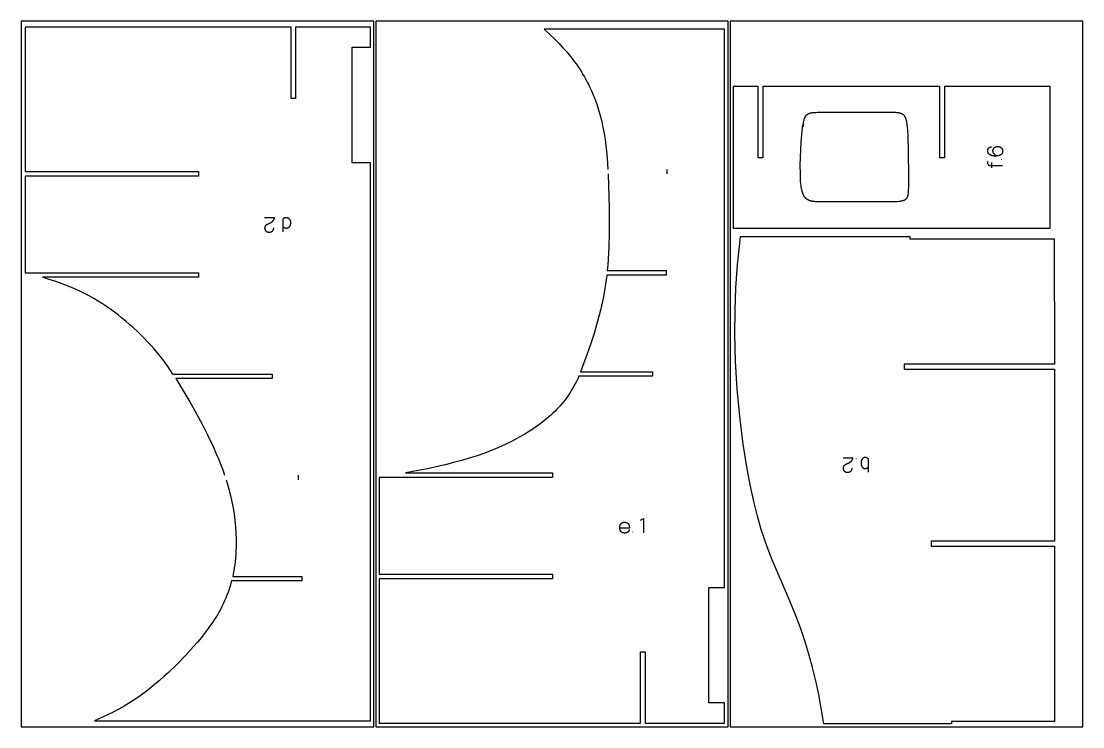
# Model space of a CAD drawing. Header units: millimetres. Extents: x 1718 to 33616, y 5029 to 7469.
# Drawn here: x 1718 to 5392, y 5029 to 7469 of the extents above; entities that cross this region are included whole.
import ezdxf

# ---------------------------------------------------------------- set-up
doc = ezdxf.new("R2010")
doc.units = ezdxf.units.MM
for name, color, linetype, true_color in [('ZZ_CORTE', 1, 'Continuous', 0xff0000), ('ZZ_CORTE INTERNO', 5, 'Continuous', 0x0000ff), ('ZZ_GRABADO', 98, 'Continuous', 0x005600), ('ZZ_PANEL', 18, 'Continuous', 0x000000)]:
    doc.layers.add(name, color=color, linetype=linetype, true_color=true_color)

msp = doc.modelspace()

# ---------------------------------------------------------------- linework, layer by layer
at = {"layer": 'ZZ_CORTE'}
for points in [[(2652.3, 7449.2), (1732.3, 7449.2)], [(1732.3, 7449.2), (1732.3, 6949.2)], [(2652.3, 7202.2), (2652.3, 7449.2)], [(2927.2, 7449.2), (2667.8, 7449.2)], [(2667.8, 7449.2), (2667.8, 7202.2)], [(2927.2, 7379.2), (2927.2, 7449.2)], [(4152.2, 7441.4), (3528, 7441.4)], [(3528, 7441.4), (3547.7, 7423.3), (3563.2, 7408.4), (3578.3, 7393.2), (3592.9, 7377.7), (3607, 7361.8), (3613.8, 7353.8), (3620.4, 7345.6), (3626.9, 7337.3), (3633.2, 7328.9), (3639.4, 7320.4), (3645.3, 7311.8), (3651.1, 7303.1), (3656.7, 7294.4), (3662.1, 7285.5), (3667.4, 7276.5), (3672.4, 7267.5), (3677.3, 7258.3), (3682, 7249.1), (3686.5, 7239.8), (3690.8, 7230.4), (3695, 7220.9), (3698.9, 7211.4), (3702.7, 7201.8), (3706.3, 7192.1), (3709.8, 7182.4), (3716.2, 7162.7), (3721.9, 7142.7), (3727, 7122.5), (3731.5, 7102.1), (3735.5, 7081.5), (3738.9, 7060.6), (3741.7, 7039.6), (3744.1, 7018.3), (3746, 6996.9), (3748.7, 6956.9)], [(4152.2, 5511.4), (4152.2, 7441.4)], [(2864, 6979.2), (2864, 7379.2)], [(2864, 7379.2), (2927.2, 7379.2)], [(2667.8, 7202.2), (2652.3, 7202.2)], [(1732.3, 6949.2), (2331.8, 6949.2)], [(2331.8, 6949.2), (2331.8, 6933.7)], [(2927.2, 6979.2), (2864, 6979.2)], [(2927.2, 5049.2), (2927.2, 6979.2)], [(3952.5, 6956.9), (3952.5, 6941.4)], [(2331.8, 6933.7), (1732.3, 6933.7)], [(1732.3, 6933.7), (1732.3, 6599.2)], [(3749.5, 6941.4), (3752.9, 6822.5), (3753, 6734.5), (3751.8, 6690.5), (3749.5, 6646.8), (3748.1, 6626.9), (3746.2, 6606.9)], [(1732.3, 6599.2), (2001.6, 6599.2)], [(2331.8, 6583.7), (1791.4, 6583.7)], [(2001.6, 6599.2), (2331.8, 6599.2)], [(2331.8, 6599.2), (2331.8, 6583.7)], [(3744.5, 6591.4), (3740.3, 6560.2), (3736.8, 6538.7), (3732.9, 6517.3), (3728.5, 6495.9), (3723.6, 6474.5), (3718.4, 6453.2), (3712.8, 6432), (3700.5, 6389.7), (3687, 6347.8), (3672.5, 6306.1), (3654.2, 6256.9)], [(3950.4, 6591.4), (3744.5, 6591.4)], [(3746.2, 6606.9), (3950.4, 6606.9)], [(3950.4, 6606.9), (3950.4, 6591.4)], [(2243.2, 6249.2), (2587.2, 6249.2)], [(2587.2, 6249.2), (2587.2, 6233.7)], [(3654.2, 6256.9), (3902.3, 6256.9)], [(3902.3, 6256.9), (3902.3, 6241.4)], [(2587.2, 6233.7), (2252.9, 6233.7)], [(3648.3, 6241.4), (3644.2, 6232.5), (3640, 6223.7), (3635.7, 6215.2), (3631.1, 6206.8), (3626.4, 6198.6), (3621.6, 6190.6), (3616.6, 6182.8), (3611.4, 6175.2), (3606.1, 6167.7), (3600.6, 6160.4), (3595, 6153.3), (3589.2, 6146.3), (3583.3, 6139.5), (3577.2, 6132.8), (3571, 6126.2), (3564.6, 6119.8), (3558.1, 6113.5), (3551.4, 6107.3), (3544.6, 6101.3), (3537.7, 6095.4), (3530.6, 6089.6), (3523.4, 6083.8), (3508.5, 6072.7), (3493.1, 6061.9), (3477.1, 6051.5), (3460.6, 6041.4), (3443.6, 6031.4), (3428.1, 6022.9), (3412.1, 6014.5), (3395.3, 6006.2), (3377.8, 5998), (3359.2, 5990), (3339.6, 5982.1), (3318.6, 5974.3), (3296.2, 5966.6), (3272.3, 5958.9), (3246.6, 5951.4), (3219.1, 5943.9), (3189.6, 5936.4), (3123.9, 5921.6), (3048.5, 5906.9)], [(3902.3, 6241.4), (3648.3, 6241.4)], [(2676.6, 5899.2), (2676.6, 5883.7)], [(3386.9, 5891.4), (2957.2, 5891.4)], [(2957.2, 5891.4), (2957.2, 5556.9)], [(3048.5, 5906.9), (3440.6, 5906.9), (3556.7, 5906.9)], [(3556.7, 5891.4), (3386.9, 5891.4)], [(3556.7, 5906.9), (3556.7, 5891.4)], [(2450.2, 5549.2), (2688.8, 5549.2)], [(2688.8, 5549.2), (2688.8, 5533.7)], [(2957.2, 5556.9), (3556.7, 5556.9)], [(3556.7, 5556.9), (3556.7, 5541.4)], [(2446.5, 5533.7), (2444.2, 5525.3), (2441.1, 5514.9), (2437.8, 5504.6), (2434.2, 5494.3), (2430.3, 5484.2), (2426.2, 5474.2), (2421.9, 5464.3), (2417.3, 5454.5), (2412.5, 5444.9), (2407.6, 5435.3), (2402.4, 5425.9), (2397, 5416.7), (2391.4, 5407.5), (2385.7, 5398.5), (2379.9, 5389.6), (2367.7, 5372.1), (2355, 5355.1), (2341.9, 5338.5), (2328.5, 5322.3), (2314.7, 5306.4), (2286.6, 5275.5), (2257.6, 5245.7), (2227.5, 5216.7), (2212, 5202.5), (2196.2, 5188.6), (2180, 5175), (2163.6, 5161.7), (2146.7, 5148.7), (2129.4, 5136.2), (2111.6, 5123.9), (2093.5, 5112.3), (2074.8, 5101), (2055.8, 5090.3), (2036.3, 5080), (2016.6, 5070.1), (1972.1, 5049.2)], [(2688.8, 5533.7), (2446.5, 5533.7)], [(3556.7, 5541.4), (2957.2, 5541.4)], [(2957.2, 5541.4), (2957.2, 5041.4)], [(4097.2, 5111.4), (4097.2, 5511.4)], [(4097.2, 5511.4), (4152.2, 5511.4)], [(3861.7, 5041.4), (3861.7, 5288.4)], [(3861.7, 5288.4), (3877.2, 5288.4)], [(3877.2, 5288.4), (3877.2, 5041.4)], [(4152.2, 5111.4), (4097.2, 5111.4)], [(4152.2, 5041.4), (4152.2, 5111.4)], [(1972.1, 5049.2), (2927.2, 5049.2)], [(2957.2, 5041.4), (3861.7, 5041.4)], [(3877.2, 5041.4), (4152.2, 5041.4)]]:
    msp.add_lwpolyline(points, dxfattribs=at)
msp.add_lwpolyline([(4268.3, 7244), (4181.7, 7244), (4181.7, 6754), (5278.9, 6754), (5278.9, 7244), (4913.6, 7244), (4913.6, 6997), (4897.1, 6997), (4897.1, 7244), (4284.8, 7244), (4284.8, 6997), (4268.3, 6997)], close=True, dxfattribs=at)
at = {"layer": 'ZZ_CORTE', "extrusion": (0, 1, 0)}
for points in [[(-3748.7, 0), (-3952.5, 0)], [(-3952.5, 0), (-3749.5, 0)], [(-2422, 0), (-2676.6, 0)], [(-2676.6, 0), (-2427.2, 0)]]:
    msp.add_lwpolyline(points, dxfattribs=at)
at = {"layer": 'ZZ_CORTE'}
for points in [[(4495.5, 5039.5, 0), (4487, 5093.8, 0), (4478.3, 5140.9, 0), (4468.3, 5187.7, 0), (4456.9, 5234.3, 0), (4444.2, 5280.4, 0), (4430.1, 5326.1, 0), (4414.6, 5371.4, 0), (4397.8, 5416.1, 0), (4373.5, 5475.1, 0), (4316.7, 5606.7, 0), (4299.6, 5651.3, 0), (4289.1, 5681.4, 0), (4279.3, 5711.7, 0), (4266, 5757.5, 0), (4254.2, 5803.7, 0), (4240.5, 5865.9, 0), (4228.7, 5928.4, 0), (4216.3, 6007, 0), (4204.5, 6101.8, 0), (4195.9, 6196.9, 0), (4190.4, 6292.3, 0), (4188.1, 6387.8, 0), (4188.6, 6467.4, 0), (4191.6, 6547, 0), (4197.1, 6626.4, 0), (4203.5, 6689.8, 0), (4207.9, 6725.2, 0)], [(4207.9, 6725.2, 0), (4793.2, 6725.2, 0), (4793.2, 6716.9, 0), (5293.3, 6716.9, 0), (5293.6, 6282.9, 0), (4774.1, 6282.9, 0), (4774.1, 6266.4, 0), (5293.6, 6266.4, 0), (5294, 5670.7, 0), (4867.6, 5670.7, 0), (4867.6, 5654.2, 0), (5294, 5654.2, 0), (5294.3, 5047.8, 0), (4937.9, 5047.8, 0), (4937.9, 5039.5, 0), (4495.5, 5039.5, 0)], [(2243.2, 6249.2, 0), (2235.2, 6261.6, 0), (2226.8, 6274, 0), (2217.9, 6286.5, 0), (2208.6, 6298.9, 0), (2198.9, 6311.3, 0), (2188.7, 6323.7, 0), (2178.1, 6336.1, 0), (2167.1, 6348.4, 0), (2155.8, 6360.7, 0), (2144, 6372.9, 0), (2131.9, 6385, 0), (2119.4, 6397, 0), (2106.5, 6408.9, 0), (2093.3, 6420.7, 0), (2079.8, 6432.3, 0), (2065.9, 6443.8, 0), (2053.4, 6453.7, 0), (2040.7, 6463.6, 0), (2027.5, 6473.3, 0), (2013.9, 6482.8, 0), (1999.8, 6492.2, 0), (1985.1, 6501.4, 0), (1969.8, 6510.5, 0), (1953.7, 6519.4, 0), (1936.9, 6528.2, 0), (1919.2, 6536.7, 0), (1900.6, 6545.1, 0), (1881, 6553.2, 0), (1860.4, 6561.2, 0), (1838.6, 6568.9, 0), (1815.6, 6576.4, 0), (1791.4, 6583.7, 0)], [(2252.9, 6233.7, 0), (2301.5, 6152.6, 0), (2323.2, 6114.3, 0), (2344.1, 6075.5, 0), (2364.2, 6036.1, 0), (2383.2, 5996.1, 0), (2392.2, 5975.8, 0), (2400.9, 5955.3, 0), (2409.1, 5934.7, 0), (2416.9, 5913.9, 0), (2422, 5899.2, 0)], [(2427.2, 5883.7, 0), (2430.9, 5871.8, 0), (2437.1, 5850.6, 0), (2442.7, 5829.2, 0), (2447.6, 5807.7, 0), (2451.8, 5786.1, 0), (2455.3, 5764.4, 0), (2458.1, 5742.6, 0), (2460.2, 5720.8, 0), (2461.5, 5698.9, 0), (2462.1, 5677, 0), (2462, 5655.1, 0), (2461.2, 5633.1, 0), (2460.5, 5622.2, 0), (2459.6, 5611.3, 0), (2458.6, 5600.4, 0), (2457.3, 5589.5, 0), (2455.7, 5578.7, 0), (2453.9, 5567.9, 0), (2452.2, 5558.5, 0), (2450.2, 5549.2, 0)]]:
    msp.add_polyline3d(points, dxfattribs=at)
at = {"layer": 'ZZ_CORTE INTERNO'}
msp.add_lwpolyline([(4417.7, 6896), (4417, 6901), (4416.4, 6906.2), (4415.5, 6917.6), (4414.8, 6929.8), (4414.4, 6942.7), (4414.3, 6969.9), (4415, 6997.9), (4417.7, 7050.8), (4420.7, 7090.4), (4421.9, 7102.2), (4422.4, 7106.2), (4422.8, 7109.1), (4423, 7110.2), (4423.1, 7111), (4423.2, 7111.3), (4423.3, 7111.6), (4423.3, 7111.8), (4423.4, 7111.9), (4423.4, 7112), (4423.4, 7112.1), (4423.4, 7112.1), (4423.5, 7112.1), (4423.5, 7112.2), (4423.5, 7112.2), (4423.5, 7112.2), (4423.5, 7112.2), (4423.5, 7112.3), (4423.6, 7112.3), (4423.6, 7112.3), (4423.6, 7112.3), (4423.6, 7112.3), (4423.6, 7112.4), (4423.6, 7112.4), (4423.6, 7112.4), (4423.7, 7112.4), (4423.7, 7112.4), (4423.7, 7112.4), (4423.7, 7112.4), (4423.7, 7112.4), (4423.7, 7112.4), (4423.7, 7112.3), (4423.7, 7112.3), (4423.8, 7112.3), (4423.8, 7112.3), (4423.8, 7112.3), (4423.8, 7112.3), (4423.8, 7112.2), (4423.8, 7112.2), (4423.8, 7112.2), (4423.8, 7112.2), (4423.8, 7112.1), (4423.9, 7112.1), (4423.9, 7112.1), (4423.9, 7112), (4423.9, 7112), (4423.9, 7111.9), (4423.9, 7111.8), (4424, 7111.6), (4424, 7111.4), (4424, 7111.1), (4424.1, 7110.9), (4424.1, 7110.3), (4424.2, 7109.1), (4424.3, 7107.7), (4424.3, 7104.4), (4424.3, 7104.4), (4424.3, 7104.4), (4424.3, 7105.5), (4424.4, 7108.6), (4424.6, 7110.6), (4424.8, 7113), (4425.1, 7115.7), (4425.4, 7118.6), (4425.9, 7121.6), (4426.2, 7123.1), (4426.5, 7124.7), (4426.8, 7126.3), (4427.2, 7127.8), (4427.6, 7129.4), (4428.1, 7131), (4428.6, 7132.5), (4429.1, 7134), (4429.7, 7135.5), (4430, 7136.2), (4430.3, 7136.9), (4430.6, 7137.6), (4431, 7138.3), (4431.3, 7139), (4431.7, 7139.7), (4432.1, 7140.3), (4432.4, 7140.9), (4432.8, 7141.6), (4433.3, 7142.2), (4433.7, 7142.7), (4434.1, 7143.3), (4434.6, 7143.8), (4435, 7144.4), (4435.5, 7144.9), (4436, 7145.4), (4436.5, 7145.8), (4437.1, 7146.3), (4437.6, 7146.7), (4438.2, 7147.2), (4438.8, 7147.6), (4439.4, 7148), (4440.1, 7148.4), (4440.7, 7148.7), (4441.4, 7149.1), (4442.1, 7149.4), (4442.8, 7149.7), (4443.6, 7150.1), (4444.3, 7150.4), (4445.1, 7150.6), (4446, 7150.9), (4446.8, 7151.2), (4447.7, 7151.4), (4448.6, 7151.7), (4449.5, 7151.9), (4450.5, 7152.1), (4452.5, 7152.5), (4454.7, 7152.8), (4457, 7153.2), (4459.4, 7153.4), (4461.9, 7153.7), (4467.5, 7154.1), (4473.7, 7154.3), (4480.5, 7154.5), (4715.3, 7154.7), (4732.8, 7154.6), (4740.3, 7154.4), (4743.7, 7154.3), (4747, 7154), (4750, 7153.8), (4752.9, 7153.4), (4754.2, 7153.2), (4755.5, 7152.9), (4756.8, 7152.7), (4758, 7152.4), (4759.2, 7152.1), (4760.4, 7151.8), (4761.5, 7151.4), (4762.6, 7151.1), (4763.1, 7150.9), (4763.6, 7150.7), (4764.1, 7150.4), (4764.6, 7150.2), (4765.1, 7150), (4765.6, 7149.8), (4766.1, 7149.5), (4766.6, 7149.3), (4767, 7149), (4767.5, 7148.7), (4767.9, 7148.4), (4768.3, 7148.2), (4768.7, 7147.9), (4769.2, 7147.6), (4769.6, 7147.3), (4770, 7146.9), (4770.4, 7146.6), (4770.7, 7146.3), (4771.1, 7145.9), (4771.5, 7145.6), (4771.8, 7145.2), (4772.2, 7144.8), (4772.5, 7144.4), (4772.9, 7144), (4773.2, 7143.6), (4773.5, 7143.2), (4773.9, 7142.8), (4774.2, 7142.4), (4774.5, 7141.9), (4774.8, 7141.5), (4775.1, 7141), (4775.4, 7140.5), (4775.6, 7140), (4775.9, 7139.5), (4776.2, 7139), (4776.5, 7138.5), (4777, 7137.4), (4777.5, 7136.3), (4777.9, 7135.1), (4778.4, 7133.9), (4778.8, 7132.6), (4779.2, 7131.2), (4779.6, 7129.9), (4780, 7128.4), (4780.4, 7126.9), (4780.7, 7125.4), (4781.3, 7122.1), (4781.9, 7118.7), (4782.5, 7114.9), (4783, 7111), (4784, 7102.3), (4784.8, 7092.6), (4786.1, 7071.2), (4787.8, 7022.4), (4788.5, 6927.9), (4788.3, 6895.3), (4787.9, 6883.3), (4787.6, 6878.2), (4787.4, 6875.8), (4787.2, 6873.6), (4786.9, 6871.5), (4786.6, 6869.6), (4786.2, 6867.7), (4785.9, 6866), (4785.7, 6865.2), (4785.5, 6864.4), (4785.2, 6863.6), (4785, 6862.8), (4784.7, 6862.1), (4784.5, 6861.4), (4784.2, 6860.7), (4783.9, 6860.1), (4783.6, 6859.5), (4783.3, 6858.9), (4783, 6858.3), (4782.7, 6857.7), (4782.3, 6857.1), (4782, 6856.6), (4781.6, 6856.1), (4781.2, 6855.6), (4780.8, 6855.1), (4780.4, 6854.7), (4780, 6854.2), (4779.6, 6853.8), (4779.1, 6853.4), (4778.6, 6852.9), (4778.1, 6852.6), (4777.6, 6852.2), (4777.1, 6851.8), (4776.6, 6851.5), (4776, 6851.1), (4775.5, 6850.8), (4774.9, 6850.4), (4774.3, 6850.1), (4773.7, 6849.8), (4773, 6849.5), (4772.4, 6849.3), (4771.7, 6849), (4771, 6848.7), (4770.2, 6848.5), (4769.5, 6848.2), (4768.7, 6848), (4767.9, 6847.8), (4767.1, 6847.6), (4765.4, 6847.2), (4763.6, 6846.8), (4761.7, 6846.5), (4759.7, 6846.1), (4757.6, 6845.9), (4755.4, 6845.6), (4750.6, 6845.2), (4745.3, 6844.9), (4739.5, 6844.6), (4501.5, 6844.2), (4482.9, 6844.3), (4474.6, 6844.5), (4470.7, 6844.7), (4467, 6845), (4463.4, 6845.3), (4460, 6845.8), (4458.3, 6846), (4456.7, 6846.3), (4455.1, 6846.6), (4453.6, 6846.9), (4452.1, 6847.3), (4450.6, 6847.7), (4449.1, 6848.1), (4447.7, 6848.5), (4446.4, 6849), (4445, 6849.5), (4443.7, 6850.1), (4442.5, 6850.7), (4441.9, 6851), (4441.3, 6851.3), (4440.7, 6851.6), (4440.1, 6852), (4439.5, 6852.3), (4438.9, 6852.7), (4438.3, 6853), (4437.8, 6853.4), (4437.2, 6853.8), (4436.7, 6854.2), (4436.1, 6854.6), (4435.6, 6855), (4435.1, 6855.5), (4434.6, 6855.9), (4434, 6856.4), (4433.5, 6856.8), (4433.1, 6857.3), (4432.6, 6857.8), (4432.1, 6858.3), (4431.6, 6858.8), (4431.2, 6859.4), (4430.7, 6859.9), (4430.3, 6860.4), (4429.8, 6861), (4429.4, 6861.6), (4429, 6862.2), (4428.5, 6862.8), (4428.1, 6863.4), (4427.7, 6864), (4427.3, 6864.7), (4426.6, 6866), (4425.8, 6867.4), (4425.1, 6868.9), (4424.4, 6870.4), (4423.7, 6872), (4423.1, 6873.6), (4422.5, 6875.3), (4421.9, 6877), (4421.3, 6878.9), (4420.8, 6880.8), (4420.3, 6882.7), (4419.8, 6884.7), (4419.3, 6886.8), (4418.5, 6891.2)], close=True, dxfattribs=at)
at = {"layer": 'ZZ_GRABADO'}
for points in [[(5093.8, 7003.2), (5093.2, 7003.6), (5092.5, 7004), (5091.9, 7004.4), (5091.3, 7004.8), (5090.7, 7005.3), (5090.1, 7005.7), (5089.5, 7006.2), (5089, 7006.6), (5088.4, 7007.1), (5087.9, 7007.6), (5087.4, 7008.1), (5086.9, 7008.6), (5086.4, 7009.1), (5085.9, 7009.6), (5085.4, 7010.2), (5085, 7010.7), (5084.5, 7011.4), (5084.1, 7012), (5083.8, 7012.3), (5083.6, 7012.7), (5083.4, 7013), (5083.2, 7013.3), (5083.1, 7013.7), (5082.9, 7014), (5082.7, 7014.3), (5082.5, 7014.6), (5082.4, 7015), (5082.2, 7015.3), (5082.1, 7015.6), (5082, 7016), (5081.9, 7016.3), (5081.7, 7016.6), (5081.6, 7017), (5081.5, 7017.3), (5081.4, 7017.6), (5081.4, 7018), (5081.3, 7018.3), (5081.2, 7018.6), (5081.2, 7019), (5081.1, 7019.3), (5081.1, 7019.6), (5081, 7020), (5081, 7020.3), (5081, 7020.6), (5081, 7021), (5081, 7021.3), (5081, 7021.7), (5081, 7022.1), (5081, 7022.5), (5081, 7022.9), (5081.1, 7023.3), (5081.1, 7023.7), (5081.2, 7024.1), (5081.3, 7024.5), (5081.4, 7024.8), (5081.4, 7025.2), (5081.5, 7025.6), (5081.7, 7025.9), (5081.8, 7026.3), (5081.9, 7026.6), (5082, 7027), (5082.2, 7027.3), (5082.3, 7027.7), (5082.5, 7028), (5082.7, 7028.3), (5082.9, 7028.6), (5083.1, 7028.9), (5083.3, 7029.3), (5083.5, 7029.6), (5083.7, 7029.9), (5083.9, 7030.2), (5084.2, 7030.5), (5084.4, 7030.7), (5084.7, 7031), (5085, 7031.3), (5085.3, 7031.6), (5085.5, 7031.8), (5085.8, 7032.1), (5086.1, 7032.3), (5086.4, 7032.6), (5086.7, 7032.8), (5087, 7033), (5087.3, 7033.2), (5087.6, 7033.4), (5088, 7033.6), (5088.3, 7033.8), (5088.6, 7034), (5088.9, 7034.2), (5089.3, 7034.4), (5089.6, 7034.5), (5089.9, 7034.7), (5090.3, 7034.8), (5090.6, 7034.9), (5091, 7035.1), (5091.3, 7035.2), (5091.7, 7035.3), (5092.1, 7035.4), (5092.4, 7035.5), (5092.8, 7035.6), (5093.2, 7035.7), (5093.6, 7035.7), (5093.9, 7035.8), (5094.3, 7035.9), (5094.7, 7035.9), (5095.1, 7036), (5095.5, 7036), (5095.9, 7036), (5096.3, 7036), (5096.7, 7036.1), (5097.2, 7036.1), (5097.6, 7036.1), (5098.1, 7036), (5098.5, 7036), (5098.9, 7036), (5099.4, 7036), (5099.8, 7035.9), (5100.2, 7035.9), (5100.6, 7035.8), (5101, 7035.7), (5101.4, 7035.7), (5101.8, 7035.6), (5102.2, 7035.5), (5102.6, 7035.4), (5103, 7035.3), (5103.4, 7035.1), (5103.8, 7035), (5104.1, 7034.9), (5104.5, 7034.7), (5104.9, 7034.6), (5105.2, 7034.4), (5105.6, 7034.3), (5105.9, 7034.1), (5106.3, 7033.9), (5106.6, 7033.7), (5106.9, 7033.5), (5107.3, 7033.3), (5107.6, 7033.1), (5107.9, 7032.9), (5108.2, 7032.6), (5108.6, 7032.4), (5108.9, 7032.1), (5109.2, 7031.9), (5109.5, 7031.6), (5109.8, 7031.3), (5110.1, 7031), (5110.4, 7030.7), (5110.6, 7030.4), (5110.9, 7030.1), (5111.1, 7029.8), (5111.4, 7029.5), (5111.6, 7029.2), (5111.8, 7028.9), (5112.1, 7028.5), (5112.3, 7028.2), (5112.4, 7027.9), (5112.6, 7027.5), (5112.8, 7027.2), (5113, 7026.8), (5113.1, 7026.5), (5113.3, 7026.1), (5113.4, 7025.7), (5113.5, 7025.3), (5113.6, 7025), (5113.7, 7024.6), (5113.8, 7024.2), (5113.9, 7023.8), (5114, 7023.4), (5114.1, 7023), (5114.1, 7022.6), (5114.2, 7022.2), (5114.2, 7021.7), (5114.2, 7021.3), (5114.2, 7020.9), (5114.2, 7020.4), (5114.2, 7019.9), (5114.2, 7019.4), (5114.2, 7018.8), (5114.1, 7018.3), (5114.1, 7017.8), (5114, 7017.3), (5113.9, 7016.8), (5113.9, 7016.4), (5113.8, 7015.9), (5113.6, 7015.4), (5113.5, 7015), (5113.4, 7014.5), (5113.2, 7014.1), (5113.1, 7013.7), (5112.9, 7013.2), (5112.7, 7012.8), (5112.5, 7012.4), (5112.3, 7012), (5112.1, 7011.6), (5111.9, 7011.3), (5111.6, 7010.9), (5111.4, 7010.5), (5111.1, 7010.2), (5110.8, 7009.8), (5110.5, 7009.5), (5110.2, 7009.2), (5109.9, 7008.9), (5109.6, 7008.6), (5109.3, 7008.3), (5108.9, 7008), (5108.5, 7007.7), (5108.2, 7007.4), (5107.8, 7007.1), (5107.4, 7006.9), (5107, 7006.6), (5106.6, 7006.4), (5106.1, 7006.2), (5105.7, 7005.9), (5105.2, 7005.7), (5104.8, 7005.5), (5104.3, 7005.3), (5103.8, 7005.1), (5103.3, 7004.9), (5102.8, 7004.8), (5102.3, 7004.6), (5101.7, 7004.4), (5101.2, 7004.3), (5100.6, 7004.1), (5100, 7004), (5099.4, 7003.9), (5098.2, 7003.7), (5097, 7003.5), (5095.7, 7003.3), (5094.3, 7003.2), (5092.9, 7003.1), (5091.5, 7003.1), (5090, 7003.1), (5088.3, 7003.1), (5086.7, 7003.1), (5085.2, 7003.2), (5083.7, 7003.3), (5082.3, 7003.5), (5080.9, 7003.7), (5079.5, 7003.9), (5078.3, 7004.2), (5077.6, 7004.3), (5077, 7004.5), (5076.4, 7004.6), (5075.8, 7004.8), (5075.3, 7005), (5074.7, 7005.2), (5074.2, 7005.4), (5073.6, 7005.6), (5073.1, 7005.8), (5072.6, 7006), (5072.1, 7006.3), (5071.7, 7006.5), (5071.2, 7006.7), (5070.7, 7007), (5070.3, 7007.3), (5069.9, 7007.5), (5069.5, 7007.8), (5069.1, 7008.1), (5068.7, 7008.4), (5068.3, 7008.7), (5067.9, 7009.1), (5067.6, 7009.4), (5067.3, 7009.7), (5066.9, 7010.1), (5066.6, 7010.4), (5066.3, 7010.8), (5066.1, 7011.2), (5065.8, 7011.5), (5065.5, 7011.9), (5065.3, 7012.3), (5065.1, 7012.7), (5064.8, 7013.2), (5064.6, 7013.6), (5064.5, 7014), (5064.3, 7014.5), (5064.1, 7014.9), (5064, 7015.4), (5063.8, 7015.8), (5063.7, 7016.3), (5063.6, 7016.8), (5063.5, 7017.3), (5063.4, 7017.8), (5063.3, 7018.3), (5063.3, 7018.8), (5063.2, 7019.4), (5063.2, 7019.9), (5063.2, 7020.5), (5063.2, 7021), (5063.2, 7021.4), (5063.2, 7021.7), (5063.2, 7022.1), (5063.2, 7022.5), (5063.2, 7022.8), (5063.3, 7023.1), (5063.3, 7023.5), (5063.4, 7023.8), (5063.4, 7024.2), (5063.5, 7024.5), (5063.6, 7024.8), (5063.6, 7025.1), (5063.7, 7025.5), (5063.8, 7025.8), (5063.9, 7026.1), (5064, 7026.4), (5064.1, 7026.7), (5064.2, 7027), (5064.3, 7027.3), (5064.5, 7027.5), (5064.6, 7027.8), (5064.7, 7028.1), (5064.9, 7028.4), (5065, 7028.7), (5065.2, 7028.9), (5065.4, 7029.2), (5065.5, 7029.4), (5065.7, 7029.7), (5065.9, 7029.9), (5066.1, 7030.2), (5066.3, 7030.4), (5066.5, 7030.7), (5066.7, 7030.9), (5066.9, 7031.1), (5067.1, 7031.3), (5067.4, 7031.6), (5067.6, 7031.8), (5067.8, 7032), (5068.1, 7032.2), (5068.3, 7032.4), (5068.5, 7032.5), (5068.8, 7032.7), (5069.1, 7032.9), (5069.3, 7033.1), (5069.6, 7033.2), (5069.9, 7033.4), (5070.1, 7033.5), (5070.4, 7033.7), (5070.7, 7033.8), (5071, 7033.9), (5071.3, 7034.1), (5071.6, 7034.2), (5071.9, 7034.3), (5072.2, 7034.4), (5072.5, 7034.5), (5072.9, 7034.6), (5073.2, 7034.7), (5073.5, 7034.8), (5073.9, 7034.9), (5074.2, 7034.9), (5074.6, 7035), (5074.9, 7035.1), (5075.3, 7035.1), (5075.6, 7035.2)], [(5063.1, 6983.6), (5062.3, 6980.6), (5062.1, 6980.2), (5062.1, 6979.8), (5062, 6979.7), (5062, 6979.5), (5062, 6979.5), (5062, 6979.5), (5062, 6979.4), (5062, 6979.4), (5062, 6979.4), (5062, 6979.4), (5062, 6979.4), (5062, 6979.2), (5062, 6979), (5062, 6978.8), (5062, 6978.6), (5062, 6978.4), (5062.1, 6978.2), (5062.1, 6978), (5062.1, 6977.8), (5062.2, 6977.6), (5062.2, 6977.4), (5062.3, 6977.2), (5062.3, 6977), (5062.4, 6976.8), (5062.5, 6976.7), (5062.5, 6976.5), (5062.6, 6976.3), (5062.7, 6976.1), (5062.8, 6975.9), (5062.9, 6975.7), (5063, 6975.5), (5063.1, 6975.4), (5063.2, 6975.2), (5063.3, 6975), (5063.4, 6974.8), (5063.5, 6974.6), (5063.7, 6974.5), (5063.8, 6974.3), (5063.9, 6974.1), (5064.1, 6973.9), (5064.2, 6973.8), (5064.4, 6973.6), (5064.5, 6973.4), (5064.7, 6973.2), (5064.8, 6973.1), (5065, 6972.9), (5065.2, 6972.8), (5065.3, 6972.6), (5065.5, 6972.5), (5065.7, 6972.3), (5065.8, 6972.2), (5066, 6972.1), (5066.2, 6972), (5066.3, 6971.8), (5066.5, 6971.7), (5066.7, 6971.6), (5066.9, 6971.5), (5067, 6971.4), (5067.2, 6971.4), (5067.4, 6971.3), (5067.6, 6971.2), (5067.8, 6971.1), (5067.9, 6971), (5068.1, 6971), (5068.3, 6970.9), (5068.5, 6970.9), (5068.7, 6970.8), (5068.9, 6970.8), (5069.1, 6970.8), (5069.3, 6970.7), (5069.5, 6970.7), (5069.7, 6970.7), (5069.9, 6970.7), (5070.1, 6970.7), (5070.3, 6970.7)], [(5077.2, 6962.7), (5077.2, 6981)], [(5110.9, 6990.5), (5109.8, 6990.5)], [(5070.3, 6970.7), (5113.4, 6970.7)], [(2560.4, 6790.1), (2593.9, 6790.1)], [(2593.9, 6790.1), (2593.8, 6790.1), (2593.8, 6790.1), (2593.8, 6790), (2593.8, 6790), (2593.8, 6790), (2593.8, 6790), (2593.8, 6790), (2593.8, 6790), (2593.8, 6790), (2593.8, 6790), (2593.8, 6790), (2593.8, 6790), (2593.8, 6790), (2593.8, 6790), (2593.8, 6789.9), (2593.8, 6789.9), (2593.8, 6789.9), (2593.7, 6789.9), (2593.7, 6789.9), (2593.7, 6789.9), (2593.7, 6789.8), (2593.7, 6789.8), (2593.7, 6789.8), (2593.7, 6789.7), (2593.7, 6789.7), (2593.7, 6789.7), (2593.7, 6789.6), (2593.7, 6789.6), (2593.7, 6789.5), (2593.7, 6789.4), (2593.7, 6789.4), (2593.7, 6789.3), (2593.7, 6789.2), (2593.7, 6789.1), (2593.7, 6789.1), (2593.7, 6789), (2593.7, 6789), (2593.6, 6788.9), (2593.6, 6788.7), (2593.6, 6788.6), (2593.6, 6788.4), (2593.5, 6788.1), (2593.3, 6787.2), (2593.1, 6786.2), (2593, 6785.9), (2592.9, 6785.6), (2592.8, 6785.3), (2592.7, 6785), (2592.6, 6784.7), (2592.5, 6784.4), (2592.4, 6784.1), (2592.2, 6783.8), (2592.1, 6783.6), (2592, 6783.3), (2591.9, 6783), (2591.7, 6782.7), (2591.4, 6782.1), (2591.1, 6781.6), (2590.7, 6781), (2590.3, 6780.4), (2589.9, 6779.8), (2589.5, 6779.2), (2589, 6778.6), (2588.5, 6778), (2588, 6777.4), (2587.4, 6776.8), (2586.9, 6776.2), (2586.3, 6775.6), (2585.7, 6775.1), (2585.2, 6774.5), (2584.6, 6774.1), (2584.1, 6773.6), (2583.5, 6773.2), (2583.3, 6773), (2583, 6772.8), (2581.9, 6772.1), (2581.4, 6771.8), (2580.9, 6771.5), (2580.4, 6771.2), (2580, 6771), (2579.5, 6770.7), (2579.1, 6770.5), (2577.1, 6769.7), (2574.5, 6768.6), (2573.1, 6768), (2571.7, 6767.4), (2570.4, 6766.8), (2569.1, 6766.1), (2568.5, 6765.8), (2567.9, 6765.4), (2567.3, 6765), (2566.7, 6764.6), (2566.1, 6764.1), (2565.5, 6763.7), (2565, 6763.2), (2564.4, 6762.7), (2564.2, 6762.5), (2563.9, 6762.2), (2563.7, 6762), (2563.4, 6761.7), (2563.2, 6761.4), (2563, 6761.2), (2562.8, 6760.9), (2562.6, 6760.7), (2562.4, 6760.4), (2562.3, 6760.1), (2562.1, 6759.9), (2562, 6759.6), (2561.8, 6759.3), (2561.8, 6759.2), (2561.7, 6759), (2561.6, 6758.9), (2561.6, 6758.8), (2561.5, 6758.6), (2561.5, 6758.5), (2561.4, 6758.2), (2561.3, 6757.9), (2561.2, 6757.6), (2561.1, 6757.3), (2561.1, 6757), (2561, 6756.7), (2560.9, 6756.4), (2560.9, 6756.1), (2560.8, 6755.8), (2560.8, 6755.5), (2560.8, 6755.1), (2560.7, 6754.8), (2560.7, 6754.5), (2560.7, 6754.1), (2560.7, 6753.8), (2560.7, 6753.4), (2560.7, 6753.1), (2560.7, 6752.7), (2560.7, 6752.4), (2560.8, 6752.1), (2560.8, 6751.7), (2560.8, 6751.4), (2560.9, 6751.1), (2561, 6750.7), (2561, 6750.4), (2561.1, 6750.1), (2561.2, 6749.7), (2561.3, 6749.4), (2561.4, 6749.1), (2561.5, 6748.8), (2561.6, 6748.5), (2561.7, 6748.1), (2561.9, 6747.8), (2562, 6747.5), (2562.2, 6747.2), (2562.3, 6746.9), (2562.5, 6746.6), (2562.7, 6746.3), (2562.9, 6746.1), (2563.1, 6745.8), (2563.3, 6745.5), (2563.5, 6745.2), (2563.7, 6745), (2563.9, 6744.7), (2564.2, 6744.5), (2564.4, 6744.2), (2564.7, 6744), (2564.9, 6743.7), (2565.2, 6743.5), (2565.5, 6743.3), (2565.8, 6743), (2566, 6742.8), (2566.3, 6742.6), (2566.6, 6742.5), (2566.9, 6742.3), (2567.1, 6742.1), (2567.4, 6741.9), (2567.7, 6741.8), (2568, 6741.6), (2568.2, 6741.5), (2568.5, 6741.4), (2568.8, 6741.2), (2569.1, 6741.1), (2569.4, 6741), (2569.9, 6740.8), (2570.5, 6740.7), (2571.1, 6740.5), (2571.7, 6740.4), (2572.3, 6740.3), (2572.9, 6740.2), (2573.5, 6740.1), (2574.1, 6740), (2574.8, 6739.9), (2575.4, 6739.9), (2576, 6739.9), (2576.6, 6739.9), (2577.2, 6739.9), (2577.8, 6739.9), (2578.4, 6739.9), (2579, 6740), (2579.3, 6740), (2579.6, 6740.1), (2579.9, 6740.1), (2580.2, 6740.2), (2580.5, 6740.2), (2580.8, 6740.3), (2581.1, 6740.4), (2581.4, 6740.5), (2581.7, 6740.6), (2582, 6740.7), (2582.3, 6740.8), (2582.6, 6740.9), (2582.9, 6741), (2583.2, 6741.2), (2583.6, 6741.3), (2583.9, 6741.5), (2584.5, 6741.8), (2585.1, 6742.1), (2585.6, 6742.4), (2586.2, 6742.8), (2586.7, 6743.1), (2587.2, 6743.4), (2587.4, 6743.6), (2587.7, 6743.8), (2587.9, 6744), (2588.1, 6744.2), (2588.3, 6744.3), (2588.5, 6744.5), (2588.7, 6744.7), (2588.9, 6744.9), (2589.1, 6745.2), (2589.3, 6745.4), (2589.5, 6745.6), (2589.7, 6745.8), (2589.8, 6746.1), (2590, 6746.3), (2590.2, 6746.5), (2590.3, 6746.8), (2590.5, 6747.1), (2590.6, 6747.3), (2590.8, 6747.6), (2590.9, 6747.9), (2591, 6748.2), (2591.2, 6748.5), (2591.3, 6748.8), (2591.4, 6749.1), (2591.5, 6749.5), (2591.6, 6749.8), (2591.9, 6750.6), (2592.1, 6751.4), (2592.3, 6752.3), (2592.5, 6753.3), (2592.6, 6754.3)], [(2605.7, 6787.5), (2605.7, 6786.5)], [(2624.6, 6740.6), (2624.7, 6785.3)], [(2624.7, 6785.3), (2624.9, 6785.7), (2625.1, 6786), (2625.3, 6786.3), (2625.5, 6786.6), (2625.8, 6786.9), (2626, 6787.2), (2626.2, 6787.5), (2626.5, 6787.8), (2626.7, 6788), (2627, 6788.3), (2627.2, 6788.5), (2627.5, 6788.7), (2627.6, 6788.8), (2627.8, 6788.9), (2627.9, 6789), (2628.1, 6789.1), (2628.2, 6789.2), (2628.3, 6789.3), (2628.5, 6789.4), (2628.6, 6789.5), (2628.8, 6789.6), (2628.9, 6789.7), (2629.1, 6789.8), (2629.2, 6789.8), (2629.4, 6789.9), (2629.5, 6790), (2629.7, 6790.1), (2629.8, 6790.1), (2630, 6790.2), (2630.2, 6790.2), (2630.3, 6790.3), (2630.5, 6790.4), (2630.7, 6790.4), (2630.8, 6790.5), (2631.2, 6790.6), (2631.5, 6790.6), (2631.8, 6790.7), (2632.2, 6790.8), (2632.6, 6790.8), (2632.9, 6790.9), (2633.3, 6790.9), (2633.7, 6790.9), (2634.1, 6790.9), (2634.5, 6790.9), (2635, 6790.9), (2635.4, 6790.9), (2635.9, 6790.8), (2636.3, 6790.8), (2636.7, 6790.7), (2637.1, 6790.6), (2637.6, 6790.6), (2638, 6790.5), (2638.4, 6790.4), (2638.8, 6790.2), (2639.2, 6790.1), (2639.6, 6790), (2640, 6789.8), (2640.3, 6789.7), (2640.7, 6789.5), (2641.1, 6789.3), (2641.4, 6789.2), (2641.8, 6789), (2642.1, 6788.7), (2642.5, 6788.5), (2642.8, 6788.3), (2643.2, 6788), (2643.5, 6787.8), (2643.8, 6787.5), (2644.1, 6787.3), (2644.5, 6787), (2644.8, 6786.7), (2645.1, 6786.4), (2645.4, 6786), (2645.7, 6785.7), (2645.9, 6785.4), (2646.2, 6785.1), (2646.5, 6784.7), (2646.7, 6784.4), (2646.9, 6784.1), (2647.2, 6783.7), (2647.4, 6783.4), (2647.6, 6783), (2647.8, 6782.7), (2648, 6782.3), (2648.2, 6781.9), (2648.4, 6781.6), (2648.5, 6781.2), (2648.7, 6780.8), (2648.8, 6780.4), (2649, 6780), (2649.1, 6779.6), (2649.2, 6779.2), (2649.4, 6778.8), (2649.5, 6778.4), (2649.6, 6778), (2649.7, 6777.6), (2649.8, 6777.2), (2649.8, 6776.7), (2649.9, 6776.3), (2650, 6775.9), (2650, 6775.4), (2650.1, 6775), (2650.1, 6774.5), (2650.1, 6774.1), (2650.2, 6773.6), (2650.2, 6773.2), (2650.2, 6772.7), (2650.2, 6771.7), (2650.1, 6770.7), (2650.1, 6769.7), (2650, 6768.8), (2649.8, 6767.9), (2649.7, 6767), (2649.5, 6766.1), (2649.4, 6765.7), (2649.3, 6765.3), (2649.2, 6764.9), (2649.1, 6764.5), (2649, 6764.1), (2648.9, 6763.7), (2648.7, 6763.3), (2648.6, 6762.9), (2648.4, 6762.5), (2648.3, 6762.1), (2648.1, 6761.7), (2647.9, 6761.4), (2647.8, 6761), (2647.6, 6760.7), (2647.4, 6760.3), (2647.2, 6760), (2647, 6759.6), (2646.8, 6759.3), (2646.5, 6758.9), (2646.3, 6758.5), (2646, 6758.2), (2645.7, 6757.8), (2645.5, 6757.5), (2645.2, 6757.2), (2644.9, 6756.8), (2644.6, 6756.5), (2644.3, 6756.3), (2643.9, 6756), (2643.6, 6755.7), (2643.3, 6755.5), (2642.9, 6755.2), (2642.6, 6755), (2642.2, 6754.8), (2641.9, 6754.6), (2641.5, 6754.4), (2641.1, 6754.2), (2640.7, 6754), (2640.3, 6753.9), (2639.9, 6753.7), (2639.5, 6753.6), (2639.1, 6753.5), (2638.7, 6753.4), (2638.3, 6753.3), (2637.8, 6753.2), (2637.4, 6753.1), (2636.9, 6753.1), (2636.5, 6753), (2636, 6753), (2635.5, 6753), (2635, 6753), (2634.7, 6753), (2634.3, 6753), (2633.9, 6753), (2633.5, 6753.1), (2633.2, 6753.1), (2632.8, 6753.2), (2632.4, 6753.2), (2632.1, 6753.3), (2631.7, 6753.4), (2631.4, 6753.5), (2631, 6753.6), (2630.7, 6753.7), (2630.3, 6753.8), (2630, 6753.9), (2629.7, 6754.1), (2629.3, 6754.2), (2629, 6754.4), (2628.7, 6754.6), (2628.4, 6754.8), (2628.1, 6754.9), (2627.8, 6755.1), (2627.5, 6755.4), (2627.2, 6755.6), (2626.9, 6755.8), (2626.6, 6756.1), (2626.3, 6756.3), (2626, 6756.6), (2625.8, 6756.8), (2625.5, 6757.1), (2625.2, 6757.4), (2624.9, 6757.7), (2624.7, 6758)], [(4562.1, 5959.7), (4595.6, 5959.7)], [(4595.6, 5959.7), (4595.6, 5959.7), (4595.6, 5959.7), (4595.6, 5959.7), (4595.6, 5959.7), (4595.6, 5959.7), (4595.6, 5959.7), (4595.6, 5959.7), (4595.5, 5959.7), (4595.5, 5959.7), (4595.5, 5959.6), (4595.5, 5959.6), (4595.5, 5959.6), (4595.5, 5959.6), (4595.5, 5959.6), (4595.5, 5959.6), (4595.5, 5959.6), (4595.5, 5959.6), (4595.5, 5959.6), (4595.5, 5959.5), (4595.5, 5959.5), (4595.5, 5959.5), (4595.5, 5959.5), (4595.5, 5959.4), (4595.5, 5959.4), (4595.4, 5959.4), (4595.4, 5959.3), (4595.4, 5959.3), (4595.4, 5959.2), (4595.4, 5959.2), (4595.4, 5959.1), (4595.4, 5959), (4595.4, 5958.9), (4595.4, 5958.8), (4595.4, 5958.8), (4595.4, 5958.7), (4595.4, 5958.7), (4595.4, 5958.6), (4595.4, 5958.5), (4595.4, 5958.4), (4595.3, 5958.3), (4595.3, 5958.1), (4595.3, 5957.7), (4595.1, 5956.9), (4594.8, 5955.8), (4594.7, 5955.5), (4594.6, 5955.2), (4594.5, 5954.9), (4594.4, 5954.6), (4594.3, 5954.4), (4594.2, 5954.1), (4594.1, 5953.8), (4594, 5953.5), (4593.9, 5953.2), (4593.7, 5952.9), (4593.6, 5952.6), (4593.5, 5952.4), (4593.1, 5951.8), (4592.8, 5951.2), (4592.5, 5950.7), (4592.1, 5950.1), (4591.7, 5949.5), (4591.2, 5948.9), (4590.7, 5948.3), (4590.2, 5947.7), (4589.7, 5947.1), (4589.2, 5946.5), (4588.6, 5945.8), (4588, 5945.3), (4587.5, 5944.7), (4586.9, 5944.2), (4586.4, 5943.7), (4585.8, 5943.3), (4585.3, 5942.8), (4585, 5942.6), (4584.7, 5942.5), (4583.7, 5941.8), (4583.2, 5941.4), (4582.7, 5941.1), (4582.2, 5940.9), (4581.7, 5940.6), (4581.3, 5940.4), (4580.8, 5940.2), (4578.8, 5939.3), (4576.2, 5938.3), (4574.8, 5937.7), (4573.5, 5937.1), (4572.1, 5936.4), (4570.9, 5935.8), (4570.2, 5935.4), (4569.6, 5935), (4569, 5934.6), (4568.4, 5934.2), (4567.9, 5933.8), (4567.3, 5933.3), (4566.7, 5932.9), (4566.2, 5932.4), (4565.9, 5932.1), (4565.7, 5931.9), (4565.4, 5931.6), (4565.2, 5931.4), (4565, 5931.1), (4564.7, 5930.8), (4564.5, 5930.6), (4564.3, 5930.3), (4564.2, 5930), (4564, 5929.8), (4563.8, 5929.5), (4563.7, 5929.2), (4563.6, 5929), (4563.5, 5928.8), (4563.4, 5928.7), (4563.4, 5928.5), (4563.3, 5928.4), (4563.3, 5928.3), (4563.2, 5928.1), (4563.1, 5927.8), (4563, 5927.6), (4563, 5927.3), (4562.9, 5927), (4562.8, 5926.7), (4562.7, 5926.4), (4562.7, 5926.1), (4562.6, 5925.7), (4562.6, 5925.4), (4562.5, 5925.1), (4562.5, 5924.8), (4562.5, 5924.5), (4562.5, 5924.1), (4562.5, 5923.8), (4562.4, 5923.4), (4562.4, 5923.1), (4562.4, 5922.7), (4562.5, 5922.4), (4562.5, 5922.1), (4562.5, 5921.7), (4562.5, 5921.4), (4562.6, 5921), (4562.6, 5920.7), (4562.7, 5920.4), (4562.8, 5920), (4562.8, 5919.7), (4562.9, 5919.4), (4563, 5919.1), (4563.1, 5918.8), (4563.2, 5918.4), (4563.4, 5918.1), (4563.5, 5917.8), (4563.6, 5917.5), (4563.8, 5917.2), (4563.9, 5916.9), (4564.1, 5916.6), (4564.2, 5916.3), (4564.4, 5916), (4564.6, 5915.7), (4564.8, 5915.4), (4565, 5915.2), (4565.2, 5914.9), (4565.4, 5914.6), (4565.7, 5914.4), (4565.9, 5914.1), (4566.2, 5913.9), (4566.4, 5913.6), (4566.7, 5913.4), (4567, 5913.1), (4567.2, 5912.9), (4567.5, 5912.7), (4567.8, 5912.5), (4568, 5912.3), (4568.3, 5912.1), (4568.6, 5911.9), (4568.9, 5911.8), (4569.1, 5911.6), (4569.4, 5911.4), (4569.7, 5911.3), (4570, 5911.2), (4570.3, 5911), (4570.5, 5910.9), (4570.8, 5910.8), (4571.1, 5910.7), (4571.7, 5910.5), (4572.3, 5910.3), (4572.8, 5910.2), (4573.4, 5910), (4574, 5909.9), (4574.6, 5909.8), (4575.3, 5909.7), (4575.9, 5909.6), (4576.5, 5909.6), (4577.1, 5909.5), (4577.8, 5909.5), (4578.4, 5909.5), (4579, 5909.5), (4579.6, 5909.5), (4580.2, 5909.6), (4580.7, 5909.6), (4581, 5909.7), (4581.3, 5909.7), (4581.6, 5909.8), (4581.9, 5909.8), (4582.2, 5909.9), (4582.5, 5910), (4582.8, 5910.1), (4583.1, 5910.1), (4583.4, 5910.2), (4583.7, 5910.3), (4584.1, 5910.5), (4584.4, 5910.6), (4584.7, 5910.7), (4585, 5910.8), (4585.3, 5911), (4585.6, 5911.1), (4586.2, 5911.4), (4586.8, 5911.8), (4587.4, 5912.1), (4587.9, 5912.4), (4588.4, 5912.7), (4588.9, 5913.1), (4589.2, 5913.3), (4589.4, 5913.5), (4589.6, 5913.6), (4589.9, 5913.8), (4590.1, 5914), (4590.3, 5914.2), (4590.5, 5914.4), (4590.7, 5914.6), (4590.9, 5914.8), (4591.1, 5915), (4591.2, 5915.2), (4591.4, 5915.5), (4591.6, 5915.7), (4591.8, 5916), (4591.9, 5916.2), (4592.1, 5916.5), (4592.2, 5916.7), (4592.4, 5917), (4592.5, 5917.3), (4592.6, 5917.5), (4592.8, 5917.8), (4592.9, 5918.1), (4593, 5918.4), (4593.1, 5918.8), (4593.3, 5919.1), (4593.4, 5919.5), (4593.6, 5920.3), (4593.8, 5921.1), (4594, 5922), (4594.2, 5923), (4594.4, 5924)], [(4607.5, 5957.2), (4607.5, 5956.1)], [(4650.4, 5955), (4648.7, 5956.4), (4647.3, 5957.5), (4646.7, 5957.9), (4646.2, 5958.3), (4645.9, 5958.4), (4645.7, 5958.6), (4645.5, 5958.7), (4645.4, 5958.8), (4645, 5959), (4644.6, 5959.2), (4644.1, 5959.4), (4643.7, 5959.6), (4643.3, 5959.7), (4643.1, 5959.8), (4642.9, 5959.9), (4642.7, 5959.9), (4642.5, 5960), (4642.3, 5960.1), (4642, 5960.1), (4641.8, 5960.2), (4641.6, 5960.2), (4641.4, 5960.2), (4641.2, 5960.3), (4641, 5960.3), (4640.7, 5960.3), (4640.3, 5960.4), (4639.9, 5960.4), (4639.4, 5960.5), (4639, 5960.5), (4638.5, 5960.4), (4638.1, 5960.4), (4637.9, 5960.4), (4637.7, 5960.4), (4637.4, 5960.4), (4637.2, 5960.3), (4637, 5960.3), (4636.8, 5960.3), (4636.6, 5960.2), (4636.4, 5960.2), (4636.2, 5960.1), (4636, 5960.1), (4635.8, 5960), (4635.6, 5960), (4635.4, 5959.9), (4635.2, 5959.8), (4635, 5959.8), (4634.8, 5959.7), (4634.6, 5959.6), (4634.4, 5959.5), (4634.2, 5959.5), (4634, 5959.4), (4633.8, 5959.3), (4633.6, 5959.2), (4633.4, 5959.1), (4633.2, 5959), (4632.9, 5958.7), (4632.5, 5958.5), (4632.1, 5958.3), (4631.7, 5958), (4631.4, 5957.7), (4631, 5957.4), (4630.7, 5957.1), (4630.3, 5956.8), (4630, 5956.4), (4629.6, 5956.1), (4629.3, 5955.7), (4629, 5955.3), (4628.6, 5954.9), (4628.3, 5954.5), (4628, 5954.1), (4627.7, 5953.6), (4627.3, 5953.1), (4627, 5952.7), (4626.7, 5952.2), (4626.6, 5951.9), (4626.5, 5951.7), (4626.3, 5951.5), (4626.2, 5951.2), (4626.1, 5951), (4626, 5950.7), (4625.9, 5950.4), (4625.8, 5950.2), (4625.7, 5949.9), (4625.6, 5949.6), (4625.5, 5949.3), (4625.4, 5949), (4625.3, 5948.7), (4625.2, 5948.4), (4625.1, 5947.8), (4624.9, 5947.1), (4624.8, 5946.5), (4624.7, 5945.8), (4624.7, 5945), (4624.6, 5944.3), (4624.6, 5943.5), (4624.5, 5942.7), (4624.5, 5941.9), (4624.5, 5941), (4624.6, 5940.1), (4624.6, 5939.3), (4624.7, 5938.4), (4624.9, 5937.3), (4625, 5936.2), (4625.2, 5935.2), (4625.4, 5934.2), (4625.7, 5933.3), (4625.8, 5932.8), (4625.9, 5932.4), (4626.1, 5931.9), (4626.2, 5931.5), (4626.4, 5931.1), (4626.5, 5930.7), (4626.7, 5930.3), (4626.8, 5929.9), (4627, 5929.6), (4627.2, 5929.2), (4627.4, 5928.9), (4627.6, 5928.5), (4627.8, 5928.2), (4628, 5927.9), (4628.2, 5927.6), (4628.4, 5927.3), (4628.6, 5927), (4628.8, 5926.8), (4629.1, 5926.5), (4629.3, 5926.3), (4629.4, 5926.1), (4629.5, 5926), (4629.7, 5925.9), (4629.8, 5925.8), (4630, 5925.6), (4630.3, 5925.4), (4630.5, 5925.2), (4630.7, 5925), (4631, 5924.8), (4631.2, 5924.7), (4631.5, 5924.5), (4631.7, 5924.4), (4632, 5924.2), (4632.2, 5924.1), (4632.5, 5923.9), (4632.7, 5923.8), (4633, 5923.7), (4633.3, 5923.5), (4633.5, 5923.4), (4633.8, 5923.3), (4634, 5923.2), (4634.3, 5923.1), (4634.6, 5923), (4634.9, 5923), (4635.1, 5922.9), (4635.4, 5922.8), (4635.7, 5922.7), (4636, 5922.7), (4636.2, 5922.6), (4636.5, 5922.6), (4636.8, 5922.6), (4637.1, 5922.5), (4637.4, 5922.5), (4637.7, 5922.5), (4637.9, 5922.5), (4638.2, 5922.5), (4638.6, 5922.5), (4639, 5922.5), (4639.4, 5922.5), (4639.8, 5922.6), (4640.2, 5922.6), (4640.7, 5922.7), (4641.1, 5922.7), (4641.5, 5922.8), (4641.9, 5922.9), (4642.2, 5922.9), (4642.5, 5923), (4642.8, 5923.1), (4643.2, 5923.2), (4643.5, 5923.3), (4643.8, 5923.4), (4644.1, 5923.5), (4644.4, 5923.6), (4644.7, 5923.8), (4645, 5923.9), (4645.3, 5924.1), (4645.6, 5924.2), (4645.9, 5924.4), (4646.1, 5924.6), (4646.5, 5924.8), (4646.7, 5924.9), (4647, 5925.2), (4647.4, 5925.5), (4647.9, 5925.8), (4650.4, 5928)], [(4650.4, 5910.2), (4650.4, 5955)], [(3822.8, 5711), (3822.3, 5709.8), (3821.7, 5708.5), (3821.1, 5707.3), (3820.5, 5706), (3820.3, 5705.7), (3820.1, 5705.4), (3819.9, 5705.1), (3819.7, 5704.8), (3819.5, 5704.5), (3819.3, 5704.2), (3819, 5704), (3818.8, 5703.7), (3818.5, 5703.4), (3818.2, 5703.1), (3818, 5702.9), (3817.7, 5702.6), (3817.4, 5702.4), (3817, 5702.1), (3816.7, 5701.9), (3816.4, 5701.6), (3816, 5701.4), (3815.7, 5701.2), (3815.3, 5701), (3814.9, 5700.8), (3814.5, 5700.6), (3814.1, 5700.4), (3813.7, 5700.2), (3813.3, 5700.1), (3812.9, 5699.9), (3812.5, 5699.8), (3812.1, 5699.7), (3811.6, 5699.6), (3811.2, 5699.5), (3810.7, 5699.4), (3810.2, 5699.3), (3809.8, 5699.3), (3809.3, 5699.2), (3808.8, 5699.2), (3808.3, 5699.2), (3807.9, 5699.1), (3807.4, 5699.1), (3806.9, 5699.1), (3806.5, 5699.1), (3806, 5699.1), (3805.5, 5699.1), (3805, 5699.2), (3804.6, 5699.2), (3804.1, 5699.3), (3803.6, 5699.3), (3803.2, 5699.4), (3802.7, 5699.4), (3802.2, 5699.5), (3801.8, 5699.6), (3801.3, 5699.7), (3800.9, 5699.8), (3800.4, 5700), (3800, 5700.1), (3799.5, 5700.3), (3799.1, 5700.5), (3798.7, 5700.7), (3798.3, 5700.9), (3797.9, 5701.1), (3797.5, 5701.3), (3797.1, 5701.5), (3796.7, 5701.8), (3796.4, 5702.1), (3796, 5702.4), (3795.6, 5702.7), (3795.3, 5703), (3794.9, 5703.3), (3794.6, 5703.6), (3794.3, 5703.9), (3794, 5704.2), (3793.7, 5704.6), (3793.4, 5704.9), (3793.1, 5705.2), (3792.9, 5705.6), (3792.6, 5705.9), (3792.4, 5706.3), (3792.1, 5706.6), (3791.9, 5707), (3791.7, 5707.4), (3791.5, 5707.7), (3791.3, 5708.1), (3791.1, 5708.5), (3790.9, 5708.9), (3790.8, 5709.3), (3790.6, 5709.7), (3790.5, 5710.1), (3790.4, 5710.5), (3790.2, 5710.9), (3790.1, 5711.3), (3790, 5711.8), (3789.9, 5712.2), (3789.9, 5712.6), (3789.8, 5713.1), (3789.7, 5713.5), (3789.7, 5714), (3789.7, 5714.4), (3789.6, 5714.9), (3789.5, 5718.4), (3789.5, 5720), (3789.6, 5721.5), (3789.6, 5721.7), (3789.6, 5721.8), (3789.6, 5722), (3789.6, 5722.2), (3789.6, 5722.4), (3789.7, 5722.6), (3789.7, 5722.8), (3789.7, 5723), (3789.8, 5723.2), (3789.8, 5723.4), (3789.9, 5723.8), (3790.1, 5724.2), (3790.2, 5724.6), (3790.4, 5725.1), (3790.6, 5725.5), (3790.7, 5726), (3791, 5726.5), (3791.2, 5726.9), (3791.4, 5727.4), (3791.7, 5727.9), (3792, 5728.4), (3792.3, 5728.9), (3792.6, 5729.4), (3792.9, 5729.9), (3793.2, 5730.3), (3793.5, 5730.7), (3793.8, 5731.1), (3794.1, 5731.5), (3794.4, 5731.9), (3794.7, 5732.3), (3795.1, 5732.6), (3795.4, 5732.9), (3795.7, 5733.2), (3795.9, 5733.4), (3796, 5733.5), (3796.2, 5733.6), (3796.4, 5733.8), (3796.5, 5733.9), (3796.7, 5734), (3796.9, 5734.1), (3797, 5734.2), (3797.4, 5734.4), (3797.7, 5734.6), (3798, 5734.8), (3798.4, 5735), (3798.8, 5735.2), (3799.1, 5735.4), (3799.5, 5735.5), (3799.8, 5735.7), (3800.2, 5735.8), (3800.6, 5735.9), (3801, 5736), (3801.4, 5736.2), (3801.7, 5736.3), (3802.1, 5736.3), (3802.5, 5736.4), (3802.9, 5736.5), (3803.3, 5736.6), (3803.7, 5736.6), (3804.1, 5736.7), (3804.5, 5736.7), (3805, 5736.7), (3805.4, 5736.7), (3805.8, 5736.8), (3806.2, 5736.8), (3806.6, 5736.8), (3807, 5736.7), (3807.4, 5736.7), (3807.8, 5736.7), (3808.2, 5736.7), (3808.6, 5736.6), (3809, 5736.6), (3809.4, 5736.5), (3809.9, 5736.4), (3810.3, 5736.3), (3810.7, 5736.3), (3811.1, 5736.1), (3811.5, 5736), (3811.8, 5735.9), (3812.2, 5735.8), (3812.6, 5735.6), (3813, 5735.5), (3813.4, 5735.3), (3813.7, 5735.2), (3814.1, 5735), (3814.5, 5734.8), (3814.8, 5734.6), (3815.2, 5734.4), (3815.5, 5734.2), (3815.8, 5733.9), (3816.2, 5733.7), (3816.5, 5733.4), (3816.8, 5733.2), (3817.1, 5732.9), (3817.4, 5732.7), (3817.7, 5732.4), (3818, 5732.1), (3818.2, 5731.9), (3818.5, 5731.6), (3818.7, 5731.3), (3819, 5731), (3819.2, 5730.7), (3819.4, 5730.4), (3819.6, 5730.1), (3819.8, 5729.7), (3820, 5729.4), (3820.2, 5729.1), (3820.4, 5728.7), (3820.6, 5728.4), (3820.7, 5728), (3820.9, 5727.7), (3821, 5727.3), (3821.2, 5726.9), (3821.3, 5726.6), (3821.5, 5726.2), (3821.6, 5725.8), (3821.7, 5725.4), (3821.8, 5725), (3821.9, 5724.6), (3822, 5724.2), (3822.1, 5723.8), (3822.3, 5723), (3822.4, 5722.1), (3822.7, 5720.4), (3823, 5718.5), (3823.1, 5716.5)], [(3861.7, 5743.4), (3871.1, 5749.9), (3871.1, 5699.9)], [(3823.1, 5716.5), (3789.6, 5716.5)], [(3835.2, 5702.4), (3835.2, 5703.5)]]:
    msp.add_lwpolyline(points, dxfattribs=at)
at = {"layer": 'ZZ_PANEL'}
for points in [[(1718.4, 5029.2), (2938.4, 5029.2), (2938.4, 7469.2), (1718.4, 7469.2)], [(2945, 5029.2), (4165, 5029.2), (4165, 7469.2), (2945, 7469.2)], [(4171.7, 5029.2), (5391.7, 5029.2), (5391.7, 7469.2), (4171.7, 7469.2)]]:
    msp.add_lwpolyline(points, close=True, dxfattribs=at)

doc.saveas('drawing.dxf')
